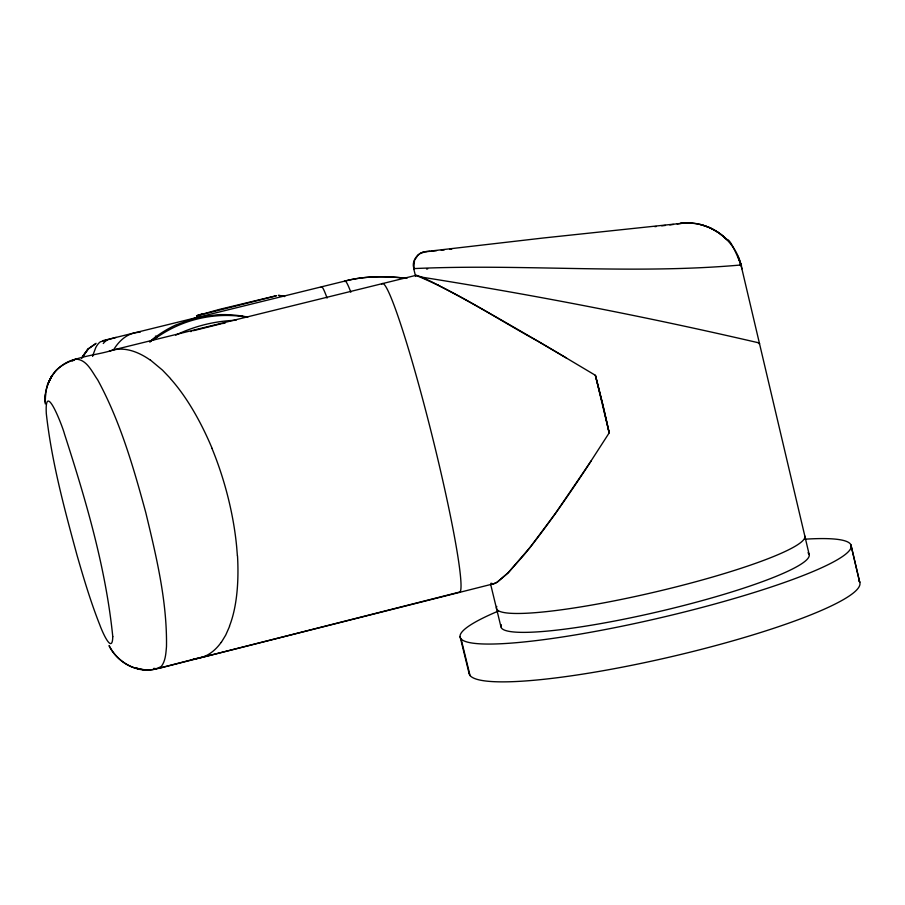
<?xml version="1.0" encoding="UTF-8"?>
<svg xmlns="http://www.w3.org/2000/svg" width="905" height="905" viewBox="0 0 905 905"><rect width="100%" height="100%" fill="white"/><g stroke="black" fill="none" stroke-linecap="round" stroke-linejoin="round"><path stroke-width="1.36" d="M45.284 403.947C43.089 384.218 55.567 363.934 75.273 359.296M45.374 399.297L45.522 394.286M45.25 402.159C44.843 390.587 48.316 378.935 56.155 370.236C71.642 355.676 94.844 356.197 113.962 349.771L415.904 275.358C458.677 292.779 497.445 319.182 537.943 341.219A268.604 12.602 31 0 1 557.514 352.735L595.377 375.304L602.673 404.207L609.178 432.884L585.58 469.423A268.672 36.867 -58.5 0 1 573.261 487.795A247.597 34.198 -58.5 0 1 555.636 513.146A218.15 30.408 -58.5 0 1 538.724 536.201A194.202 27.252 -58.6 0 1 530.307 547.095A179.891 25.34 -58.6 0 1 524.255 554.618L508.09 572.876L497.184 582.187A116.304 16.584 -58.7 0 1 493.417 583.827L204.937 656.668M92.593 356.434L92.785 355.71M92.977 354.998L95.772 347.588A121.213 29.729 78.9 0 1 100.421 341.785L116.089 337.407M229.587 626.351L225.707 635.106L221.216 642.505M51.54 376.152L47.501 384.659M52.083 375.496L47.433 385.077M81.631 358.29L88.498 348.651L96.111 343.312M81.982 357.747L87.559 349.443L95.07 344.183M591.203 460.871L555.636 513.135L530.307 547.095L508.09 572.876L497.184 582.187L493.429 583.827A112.616 16.052 -58.8 0 1 490.906 583.295L493.429 583.827M415.904 275.358L415.486 275.946A115.523 5.645 31.1 0 0 415.746 276.41M88.498 348.651L82.57 356.378M72.276 361.061L74.832 359.443M150.151 341.954L156.339 336.445A215.91 151.35 80.7 0 1 175.547 325.087L195.831 317.768L217.539 314.736A215.82 153.76 71.3 0 1 240.142 315.788A194.439 138.759 71.6 0 1 247.8 317.135M677.155 223.976L681.68 223.32C709.848 219.711 737.371 240.979 741.885 268.83M274.113 296.399L276.387 295.709M109.007 645.604C117.526 663.603 143.081 676.997 161.373 666.363C165.581 660.808 165.875 653.365 166.486 646.69C167.187 601.259 156.35 556.552 145.796 512.649C133.431 467.218 120.252 421.311 97.627 379.761C92.152 372.136 86.767 359.206 75.726 359.183M681.68 223.32L543.249 238.004L425.803 251.59L420.373 253.377L417.952 255.187L414.524 260.21L413.709 268.638L415.486 275.946A112.91 5.521 31.1 0 1 417.929 275.754A115.501 5.645 31.1 0 1 421.504 277.111A122.277 5.973 31.1 0 1 428.619 280.358A133.589 6.516 31.1 0 1 438.156 285.143M423.133 252.144C416.504 253.785 411.108 262.789 414.162 268.83M413.755 268.604C522.773 263.581 632.12 274.724 740.98 264.973L809.183 554.539M276.353 295.697L219.632 309.352L196.611 315.788M196.509 315.845L273.74 296.501M190.785 331.603L191.668 331.298M196.973 315.664L201.747 314.012M193.444 330.687L221.442 323.719M425.633 251.624L422.952 252.201M158.59 668.41L460.136 591.927M143.092 669.689L135.908 668.048C142.685 670.073 149.868 670.515 156.769 668.806L204.688 656.442M102.684 340.71L344.986 281.048C364.839 275.912 385.654 275.901 405.904 278.276M344.986 281.048C365.201 275.765 386.333 276.07 406.956 278.344M222.347 323.571L225.062 323.153M278.344 295.392L284.736 296.546M673.478 224.44L669.779 224.893M661.759 225.854L665.447 225.413M654.881 226.657L656.351 226.488M426.165 251.635L425.961 251.647A126.813 0.622 -6.3 0 0 429.943 251.33M690.04 223.116C703.898 223.648 717.19 229.87 726.987 239.621C731.907 237.71 748.854 286.229 737.869 256.149L740.856 264.95L739.838 264.973M691.431 223.094L680.696 223.354M680.82 223.343L690.911 223.071M156.769 668.806L153.782 668.365M726.941 239.621L719.113 232.924L710.165 227.811L700.594 224.519M278.751 295.347L283.684 296.105M421.492 277.111C534.052 294.917 646.102 316.693 757.089 342.452M139.936 668.976C126.643 667.313 115.478 657.754 109.381 646.147M240.142 315.8L245.583 317.112M438.144 285.132L459.039 296.274A178.093 8.586 31 0 1 471.132 302.937A194.428 9.333 31 0 1 484.005 310.155A218.286 10.408 31 0 1 510.228 325.121A247.608 11.697 31 0 1 537.943 341.219L566.496 358.052M150.445 360.088L162.425 370.077L170.479 378.505M500.929 626.724L490.702 584.562M461.064 638.806L470.057 675.594M460.068 636.566L469.016 673.139M601.995 402.917L595.377 375.304A158.658 20.012 76 0 1 609.178 432.884L606.882 423.291M602.278 404.116L606.599 422.103M851.039 545.263L859.727 582.334M850.96 545.025L859.637 582.073M237.37 555.659L236.748 547.717A147.662 59.832 74.2 0 0 211.974 448.394M113.442 350.031A137.436 59.447 77.4 0 1 140.139 332.271M155.411 336.106A137.436 59.447 77.4 0 1 157.3 337.101M103.272 343.493A118.974 28.937 81.2 0 1 106.914 340.291M237.506 555.749A162.651 65.669 74.3 0 1 229.463 626.124M221.159 642.369A191.589 77.038 74.5 0 1 193.376 658.84M109.234 351.242A191.272 76.812 73.9 0 1 150.445 360.224M170.468 378.709A161.418 65.171 74.1 0 1 212.064 448.292M152.877 340.337A121.01 120.738 -6.6 0 1 246.873 317.18M175.717 335.155A149.201 148.771 -16.4 0 1 236.069 320.28M149.551 341.785A194.53 136.621 80.3 0 1 156.35 336.468M321.185 287.281A114.641 5.883 76 0 1 327.078 298.073M381.74 284.238A159.144 11.346 76 0 1 431.108 431.685A159.144 11.346 76 0 1 459.174 592.413M451.708 249.124A126.813 0.622 -6.3 0 1 449.955 249.316M444.219 249.904A126.813 0.622 -6.3 0 1 441.255 250.21M436.583 250.674A126.813 0.622 -6.3 0 1 431.696 251.16M426.538 268.989A159.212 5.17 -0.6 0 1 427.692 268.887M804.817 536.02A158.364 20.181 -13.2 0 1 648.104 593.635A158.364 20.181 -13.2 0 1 496.788 606.418M805.054 539.188A200.774 26.856 -13.2 0 1 793.187 579.313A200.774 26.856 -13.2 0 1 527.853 641.555A200.774 26.856 -13.2 0 1 497.988 611.226M858.607 580.444A200.582 29.345 -13.1 0 1 674.757 655.899A200.582 29.345 -13.1 0 1 469.016 672.37M807.984 552.797A158.296 21.154 -13.2 0 1 659.937 611.35A158.296 21.154 -13.2 0 1 501.234 624.654M757.168 342.463A145.999 3.19 10.9 0 1 758.922 343.696M344.477 281.546A114.584 6.799 76.1 0 1 350.846 292.225M112.774 636.634C112.401 655.797 101.586 629.959 100.003 625.423C90.93 602.583 83.871 578.996 77.072 555.399C64.413 508.757 51.642 461.776 46.313 413.63C44.379 378.494 62.943 427.579 64.425 433.8C85.76 499.865 105.772 567.356 112.774 636.634"/></g></svg>
